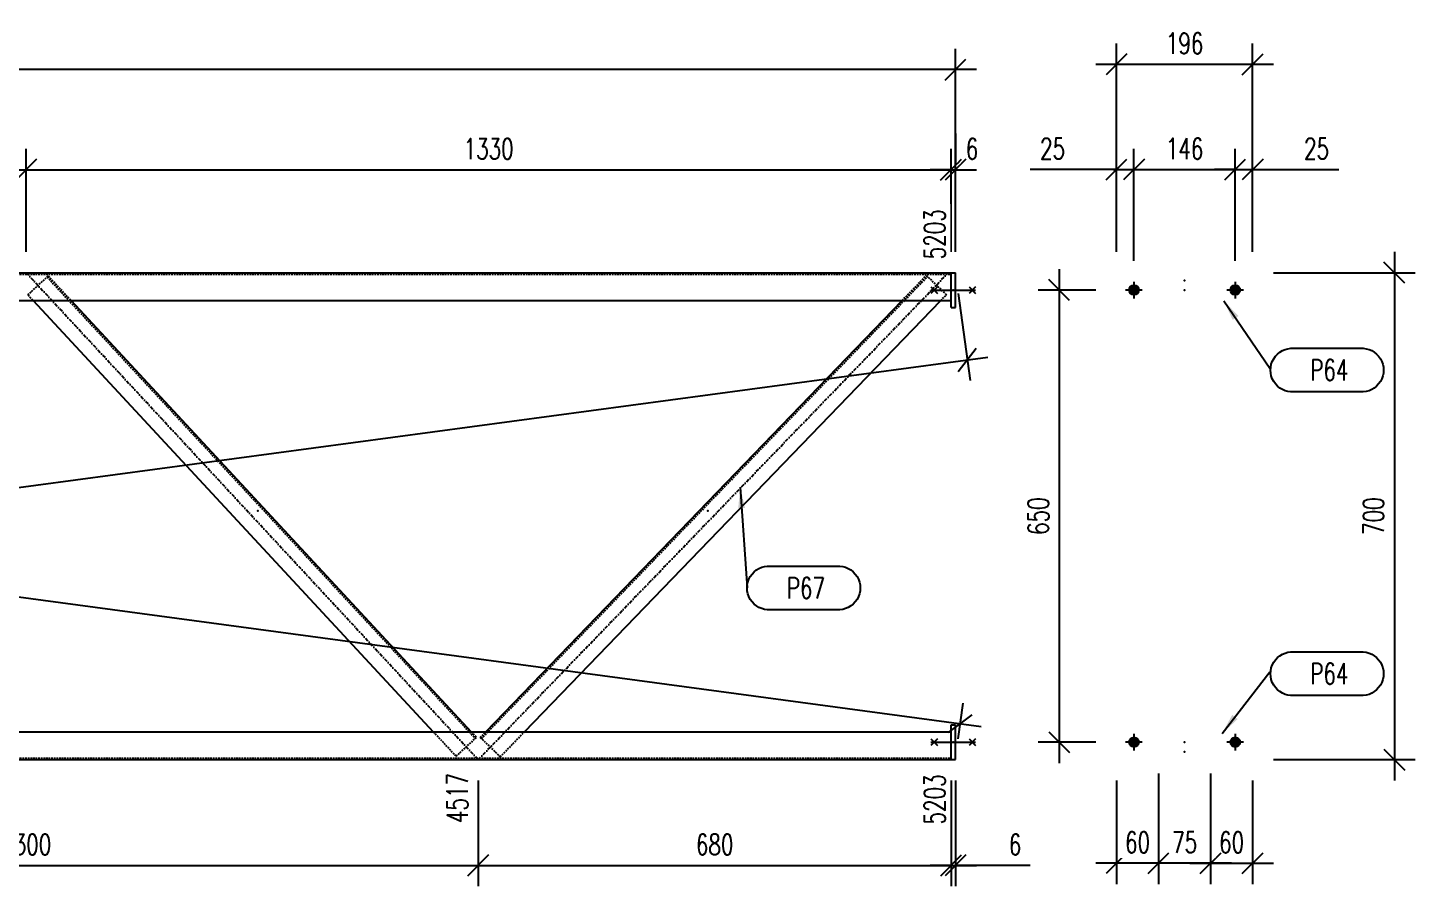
# Model space of a CAD drawing. Extents: x 3158 to 17383, y 1157 to 15497.
# Drawn here: x 7996 to 9992, y 5171 to 6405 of the extents above; entities that cross this region are included whole.
import ezdxf
from ezdxf.enums import TextEntityAlignment as Align

# ---------------------------------------------------------------- set-up
doc = ezdxf.new("R2010")
doc.units = 0
doc.header["$LTSCALE"] = 10
doc.header["$MEASUREMENT"] = 0
doc.linetypes.add('DASHDOT', pattern=[1, 0.5, -0.25, 0, -0.25])
doc.linetypes.add('HIDDEN', pattern=[0.375, 0.25, -0.125])
doc.layers.get('0').update_dxf_attribs({"linetype": 'CONTINUOUS'})
doc.layers.get('Defpoints').update_dxf_attribs({"linetype": 'CONTINUOUS'})
for name, color, linetype in [('A', 2, 'DASHDOT'), ('FORIR', 4, 'CONTINUOUS'), ('G', 3, 'CONTINUOUS'), ('POS', 3, 'CONTINUOUS'), ('POS_BOX', 6, 'CONTINUOUS'), ('TR', 6, 'HIDDEN')]:
    doc.layers.add(name, color=color, linetype=linetype)
doc.styles.add('POS', font='ROMANS', dxfattribs={"width": 0.7})
doc.styles.add('ROMANS', font='romans.shx', dxfattribs={"width": 0.7})
doc.dimstyles.new('1-10', dxfattribs={"dimscale": 10, "dimtxt": 2, "dimasz": 2, "dimexe": 2, "dimexo": 2, "dimgap": 1, "dimtad": 1, "dimdec": 0, "dimzin": 0, "dimdsep": 46, "dimtxsty": 'ROMANS', "dimblk": 'OBLIQUE', "dimcen": 0, "dimdle": 2, "dimclrd": 1, "dimclre": 1, "dimclrt": 4, "dimadec": 0, "dimazin": 0, "dimtfac": 1, "dimtdec": 0, "dimtofl": 0, "dimtmove": 0, "dimatfit": 3, "dimfxl": 1, "dimtfill": 1, "dimtolj": 1, "dimtzin": 0, "dimarcsym": 0})
doc.dimstyles.new('1-15', dxfattribs={"dimscale": 15, "dimtxt": 2, "dimasz": 2, "dimexe": 2, "dimexo": 2, "dimgap": 1, "dimtad": 1, "dimdec": 0, "dimzin": 0, "dimdsep": 46, "dimtxsty": 'ROMANS', "dimblk": 'OBLIQUE', "dimcen": 0, "dimdle": 2, "dimclrd": 1, "dimclre": 1, "dimclrt": 4, "dimadec": 0, "dimazin": 0, "dimtfac": 1, "dimtdec": 0, "dimtofl": 0, "dimtmove": 0, "dimatfit": 3, "dimfxl": 1, "dimtfill": 1, "dimtolj": 1, "dimtzin": 0, "dimarcsym": 0})

# ---------------------------------------------------------------- blocks, each defined once
blk = doc.blocks.new('MS')
at = {"color": 6}
for p, q in [((-4.7, 22.8), (4.7, 32.1)), ((-4.7, 32.1), (4.7, 22.8)), ((-4.7, -22.8), (4.7, -32.1)), ((-4.7, -32.1), (4.7, -22.8))]:
    blk.add_line(p, q, dxfattribs=at)
at = {"color": 3}
blk.add_line((0, -32.1), (0, 32.1), dxfattribs=at)
at = {"flags": 1}
for tag, p, height in [('DIAM', (0, 0), 8.01), ('AVAN', (1.3, -18.2), 5.26), ('TOLE', (1.3, -9.7), 5.26), ('DIET', (1.3, -24.6), 5.26)]:
    blk.add_attdef(tag, p, '', height=height, dxfattribs=at)
blk = doc.blocks.new('3D_INFOPOS')
blk.add_point((0, 0))
at = {"layer": 'FORIR', "flags": 1}
blk.add_attdef('POS_PEZ', (7.6, -4.3), '', height=5.26, dxfattribs=at)
blk = doc.blocks.new('tp_rip')
at = {"layer": 'POS_BOX'}
blk.add_line((0.06, 0), (0.06, 0), dxfattribs=at)
blk.add_lwpolyline([(8.66, 1.92, -1.07812), (8.66, -2.26), (2.32, -2.26, -1.07812), (2.32, 1.92), (8.66, 1.92)], format="xyb", dxfattribs=at)
at = {"style": 'POS', "width": 0.7}
blk.add_attdef('POS_PEZ', text='', height=2, dxfattribs=at).set_placement((5.7, -1.17), align=Align.CENTER)
blk = doc.blocks.new('_OBLIQUE')
at = {"color": 0, "linetype": 'ByBlock'}
blk.add_line((-0.5, -0.5), (0.5, 0.5), dxfattribs=at)
blk = doc.blocks.new('M12')
for p, q in [((-12, 0), (12, 0)), ((0, 12), (0, -12))]:
    blk.add_line(p, q)
at = {"color": 4, "const_width": 7.01}
blk.add_lwpolyline([(-3.5, 0, 1), (3.5, 0, 1)], format="xyb", close=True, dxfattribs=at)
at = {"color": 4}
blk.add_circle((0, 0), 7, dxfattribs=at)
at = {"flags": 1}
blk.add_attdef('TOLE', (12.4, -6.1), '', height=5.26, dxfattribs=at)
blk = doc.blocks.new('*D41')
at = {"color": 1, "lineweight": -2, "transparency": 16777216}
for p, q in [((9562.1, 6082.9), (9562.1, 6231.2)), ((9587.1, 6069.9), (9587.1, 6231.2)), ((9562.1, 6201.2), (9438.1, 6201.2)), ((9587.1, 6201.2), (9617.1, 6201.2))]:
    blk.add_line(p, q, dxfattribs=at)
at = {"layer": 'Defpoints', "color": 0, "transparency": 16777216}
for p in [(9562.1, 6201.2), (9562.1, 6052.9), (9587.1, 6039.9)]:
    blk.add_point(p, dxfattribs=at)
at = {"color": 1, "lineweight": -2, "transparency": 16777216, "xscale": 30, "yscale": 30, "zscale": 30}
blk.add_blockref('_OBLIQUE', (9562.1, 6201.2), dxfattribs=at)
at = {"color": 1, "lineweight": -2, "transparency": 16777216, "xscale": 30, "yscale": 30, "zscale": 30, "rotation": 180}
blk.add_blockref('_OBLIQUE', (9587.1, 6201.2), dxfattribs=at)
at = {"color": 4, "transparency": 16777216, "insert": (9470.1, 6231.2), "char_height": 30, "attachment_point": 5, "style": 'ROMANS', "bg_fill": 3, "box_fill_scale": 1.25, "bg_fill_color": 256, "bg_fill_true_color": 13158600, "bg_fill_transparency": 0}
blk.add_mtext('\\A1;25', dxfattribs=at)
blk = doc.blocks.new('*D42')
at = {"color": 1, "lineweight": -2, "transparency": 16777216}
for p, q in [((9587.1, 6069.9), (9587.1, 6231.2)), ((9732.8, 6069.9), (9732.8, 6231.2)), ((9557.1, 6201.2), (9762.8, 6201.2))]:
    blk.add_line(p, q, dxfattribs=at)
at = {"layer": 'Defpoints', "color": 0, "transparency": 16777216}
for p in [(9732.8, 6201.2), (9587.1, 6039.9), (9732.8, 6039.9)]:
    blk.add_point(p, dxfattribs=at)
at = {"color": 1, "lineweight": -2, "transparency": 16777216, "xscale": 30, "yscale": 30, "zscale": 30, "rotation": 180}
blk.add_blockref('_OBLIQUE', (9587.1, 6201.2), dxfattribs=at)
at = {"color": 1, "lineweight": -2, "transparency": 16777216, "xscale": 30, "yscale": 30, "zscale": 30}
blk.add_blockref('_OBLIQUE', (9732.8, 6201.2), dxfattribs=at)
at = {"color": 4, "transparency": 16777216, "insert": (9660, 6231.2), "char_height": 30, "attachment_point": 5, "style": 'ROMANS', "bg_fill": 3, "box_fill_scale": 1.25, "bg_fill_color": 256, "bg_fill_true_color": 13158600, "bg_fill_transparency": 0}
blk.add_mtext('\\A1;146', dxfattribs=at)
blk = doc.blocks.new('*D43')
at = {"color": 1, "lineweight": -2, "transparency": 16777216}
for p, q in [((9732.8, 6069.9), (9732.8, 6231.2)), ((9757.8, 6082.9), (9757.8, 6231.2)), ((9732.8, 6201.2), (9702.8, 6201.2)), ((9757.8, 6201.2), (9881.8, 6201.2))]:
    blk.add_line(p, q, dxfattribs=at)
at = {"layer": 'Defpoints', "color": 0, "transparency": 16777216}
for p in [(9757.8, 6201.2), (9757.8, 6052.9), (9732.8, 6039.9)]:
    blk.add_point(p, dxfattribs=at)
at = {"color": 1, "lineweight": -2, "transparency": 16777216, "xscale": 30, "yscale": 30, "zscale": 30}
blk.add_blockref('_OBLIQUE', (9732.8, 6201.2), dxfattribs=at)
at = {"color": 1, "lineweight": -2, "transparency": 16777216, "xscale": 30, "yscale": 30, "zscale": 30, "rotation": 180}
blk.add_blockref('_OBLIQUE', (9757.8, 6201.2), dxfattribs=at)
at = {"color": 4, "transparency": 16777216, "insert": (9849.8, 6231.2), "char_height": 30, "attachment_point": 5, "style": 'ROMANS', "bg_fill": 3, "box_fill_scale": 1.25, "bg_fill_color": 256, "bg_fill_true_color": 13158600, "bg_fill_transparency": 0}
blk.add_mtext('\\A1;25', dxfattribs=at)
blk = doc.blocks.new('*D44')
at = {"color": 1, "lineweight": -2, "transparency": 16777216}
for p, q in [((9562.1, 6082.9), (9562.1, 6382.6)), ((9757.8, 6082.9), (9757.8, 6382.6)), ((9532.1, 6352.6), (9787.8, 6352.6))]:
    blk.add_line(p, q, dxfattribs=at)
at = {"layer": 'Defpoints', "color": 0, "transparency": 16777216}
for p in [(9757.8, 6352.6), (9562.1, 6052.9), (9757.8, 6052.9)]:
    blk.add_point(p, dxfattribs=at)
at = {"color": 1, "lineweight": -2, "transparency": 16777216, "xscale": 30, "yscale": 30, "zscale": 30, "rotation": 180}
blk.add_blockref('_OBLIQUE', (9562.1, 6352.6), dxfattribs=at)
at = {"color": 1, "lineweight": -2, "transparency": 16777216, "xscale": 30, "yscale": 30, "zscale": 30}
blk.add_blockref('_OBLIQUE', (9757.8, 6352.6), dxfattribs=at)
at = {"color": 4, "transparency": 16777216, "insert": (9660, 6382.6), "char_height": 30, "attachment_point": 5, "style": 'ROMANS', "bg_fill": 3, "box_fill_scale": 1.25, "bg_fill_color": 256, "bg_fill_true_color": 13158600, "bg_fill_transparency": 0}
blk.add_mtext('\\A1;196', dxfattribs=at)
blk = doc.blocks.new('*D38')
at = {"color": 1, "lineweight": -2, "transparency": 16777216}
for p, q in [((9697.5, 5332.9), (9697.5, 5173.9)), ((9757.8, 5322.9), (9757.8, 5173.9)), ((9667.5, 5203.9), (9787.8, 5203.9))]:
    blk.add_line(p, q, dxfattribs=at)
at = {"layer": 'Defpoints', "color": 0, "transparency": 16777216}
for p in [(9697.5, 5362.9), (9757.8, 5352.9)]:
    blk.add_point(p, dxfattribs=at)
at = {"color": 1, "lineweight": -2, "transparency": 16777216, "xscale": 30, "yscale": 30, "zscale": 30, "rotation": 180}
blk.add_blockref('_OBLIQUE', (9697.5, 5203.9), dxfattribs=at)
at = {"color": 1, "lineweight": -2, "transparency": 16777216, "xscale": 30, "yscale": 30, "zscale": 30}
blk.add_blockref('_OBLIQUE', (9757.8, 5203.9), dxfattribs=at)
at = {"color": 4, "transparency": 16777216, "insert": (9727.6, 5233.9), "char_height": 30, "attachment_point": 5, "style": 'ROMANS', "bg_fill": 3, "box_fill_scale": 1.25, "bg_fill_color": 256, "bg_fill_true_color": 13158600, "bg_fill_transparency": 0}
blk.add_mtext('\\A1;60', dxfattribs=at)
at = {"layer": 'Defpoints', "color": 0, "transparency": 16777216}
blk.add_point((9757.8, 5203.9), dxfattribs=at)
blk = doc.blocks.new('*D39')
at = {"color": 1, "lineweight": -2, "transparency": 16777216}
for p, q in [((9622.5, 5332.9), (9622.5, 5173.9)), ((9697.5, 5332.9), (9697.5, 5173.9)), ((9727.5, 5203.9), (9592.5, 5203.9))]:
    blk.add_line(p, q, dxfattribs=at)
at = {"layer": 'Defpoints', "color": 0, "transparency": 16777216}
for p in [(9622.5, 5362.9), (9697.5, 5362.9), (9622.5, 5203.9)]:
    blk.add_point(p, dxfattribs=at)
at = {"color": 1, "lineweight": -2, "transparency": 16777216, "xscale": 30, "yscale": 30, "zscale": 30, "rotation": 180}
blk.add_blockref('_OBLIQUE', (9622.5, 5203.9), dxfattribs=at)
at = {"color": 1, "lineweight": -2, "transparency": 16777216, "xscale": 30, "yscale": 30, "zscale": 30}
blk.add_blockref('_OBLIQUE', (9697.5, 5203.9), dxfattribs=at)
at = {"color": 4, "transparency": 16777216, "insert": (9660, 5233.9), "char_height": 30, "attachment_point": 5, "style": 'ROMANS', "bg_fill": 3, "box_fill_scale": 1.25, "bg_fill_color": 256, "bg_fill_true_color": 13158600, "bg_fill_transparency": 0}
blk.add_mtext('\\A1;75', dxfattribs=at)
blk = doc.blocks.new('*D40')
at = {"color": 1, "lineweight": -2, "transparency": 16777216}
for p, q in [((9622.5, 5332.9), (9622.5, 5173.9)), ((9562.1, 5322.9), (9562.1, 5173.9)), ((9652.5, 5203.9), (9532.1, 5203.9))]:
    blk.add_line(p, q, dxfattribs=at)
at = {"layer": 'Defpoints', "color": 0, "transparency": 16777216}
for p in [(9562.1, 5352.9), (9622.5, 5362.9)]:
    blk.add_point(p, dxfattribs=at)
at = {"color": 1, "lineweight": -2, "transparency": 16777216, "xscale": 30, "yscale": 30, "zscale": 30, "rotation": 180}
blk.add_blockref('_OBLIQUE', (9562.1, 5203.9), dxfattribs=at)
at = {"color": 1, "lineweight": -2, "transparency": 16777216, "xscale": 30, "yscale": 30, "zscale": 30}
blk.add_blockref('_OBLIQUE', (9622.5, 5203.9), dxfattribs=at)
at = {"color": 4, "transparency": 16777216, "insert": (9592.3, 5233.9), "char_height": 30, "attachment_point": 5, "style": 'ROMANS', "bg_fill": 3, "box_fill_scale": 1.25, "bg_fill_color": 256, "bg_fill_true_color": 13158600, "bg_fill_transparency": 0}
blk.add_mtext('\\A1;60', dxfattribs=at)
at = {"layer": 'Defpoints', "color": 0, "transparency": 16777216}
blk.add_point((9562.1, 5203.9), dxfattribs=at)
blk = doc.blocks.new('*D48')
at = {"color": 1, "lineweight": -2, "transparency": 16777216}
for p, q in [((6693.9, 6082.9), (6693.9, 6231)), ((7993.9, 6082.9), (7993.9, 6231)), ((6663.9, 6201), (8023.9, 6201))]:
    blk.add_line(p, q, dxfattribs=at)
at = {"layer": 'Defpoints', "color": 0, "transparency": 16777216}
for p in [(7993.9, 6201), (6693.9, 6052.9), (7993.9, 6052.9)]:
    blk.add_point(p, dxfattribs=at)
at = {"color": 1, "lineweight": -2, "transparency": 16777216, "xscale": 30, "yscale": 30, "zscale": 30, "rotation": 180}
blk.add_blockref('_OBLIQUE', (6693.9, 6201), dxfattribs=at)
at = {"color": 1, "lineweight": -2, "transparency": 16777216, "xscale": 30, "yscale": 30, "zscale": 30}
blk.add_blockref('_OBLIQUE', (7993.9, 6201), dxfattribs=at)
at = {"color": 4, "transparency": 16777216, "insert": (7343.9, 6231), "char_height": 30, "attachment_point": 5, "style": 'ROMANS', "bg_fill": 3, "box_fill_scale": 1.25, "bg_fill_color": 256, "bg_fill_true_color": 13158600, "bg_fill_transparency": 0}
blk.add_mtext('\\A1;1300', dxfattribs=at)
blk = doc.blocks.new('*D49')
at = {"color": 1, "lineweight": -2, "transparency": 16777216}
for p, q in [((7993.9, 6082.9), (7993.9, 6231)), ((9324.1, 6082.9), (9324.1, 6231)), ((7963.9, 6201), (9354.1, 6201))]:
    blk.add_line(p, q, dxfattribs=at)
at = {"layer": 'Defpoints', "color": 0, "transparency": 16777216}
for p in [(9324.1, 6201), (7993.9, 6052.9), (9324.1, 6052.9)]:
    blk.add_point(p, dxfattribs=at)
at = {"color": 1, "lineweight": -2, "transparency": 16777216, "xscale": 30, "yscale": 30, "zscale": 30, "rotation": 180}
blk.add_blockref('_OBLIQUE', (7993.9, 6201), dxfattribs=at)
at = {"color": 1, "lineweight": -2, "transparency": 16777216, "xscale": 30, "yscale": 30, "zscale": 30}
blk.add_blockref('_OBLIQUE', (9324.1, 6201), dxfattribs=at)
at = {"color": 4, "transparency": 16777216, "insert": (8659, 6231), "char_height": 30, "attachment_point": 5, "style": 'ROMANS', "bg_fill": 3, "box_fill_scale": 1.25, "bg_fill_color": 256, "bg_fill_true_color": 13158600, "bg_fill_transparency": 0}
blk.add_mtext('\\A1;1330', dxfattribs=at)
blk = doc.blocks.new('*D50')
at = {"color": 1, "lineweight": -2, "transparency": 16777216}
for p, q in [((9324.1, 6082.9), (9324.1, 6231)), ((9330.5, 6082.9), (9330.5, 6231)), ((9324.1, 6201), (9294.1, 6201)), ((9330.5, 6201), (9360.5, 6201))]:
    blk.add_line(p, q, dxfattribs=at)
at = {"layer": 'Defpoints', "color": 0, "transparency": 16777216}
for p in [(9324.1, 6052.9), (9330.5, 6052.9)]:
    blk.add_point(p, dxfattribs=at)
at = {"color": 4, "transparency": 16777216, "insert": (9354.1, 6231), "char_height": 30, "attachment_point": 5, "style": 'ROMANS', "bg_fill": 3, "box_fill_scale": 1.25, "bg_fill_color": 256, "bg_fill_true_color": 13158600, "bg_fill_transparency": 0}
blk.add_mtext('\\A1;6', dxfattribs=at)
at = {"layer": 'Defpoints', "color": 0, "transparency": 16777216}
blk.add_point((9330.5, 6201), dxfattribs=at)
at = {"color": 1, "lineweight": -2, "transparency": 16777216, "xscale": 30, "yscale": 30, "zscale": 30}
blk.add_blockref('_OBLIQUE', (9324.1, 6201), dxfattribs=at)
at = {"color": 1, "lineweight": -2, "transparency": 16777216, "xscale": 30, "yscale": 30, "zscale": 30, "rotation": 180}
blk.add_blockref('_OBLIQUE', (9330.5, 6201), dxfattribs=at)
blk = doc.blocks.new('*D51')
at = {"color": 1, "lineweight": -2, "transparency": 16777216}
for p, q in [((4127.1, 6082.9), (4127.1, 6374.9)), ((9330.5, 6082.9), (9330.5, 6374.9)), ((9360.5, 6344.9), (4097.1, 6344.9))]:
    blk.add_line(p, q, dxfattribs=at)
at = {"layer": 'Defpoints', "color": 0, "transparency": 16777216}
for p in [(4127.1, 6344.9), (4127.1, 6052.9), (9330.5, 6052.9)]:
    blk.add_point(p, dxfattribs=at)
at = {"color": 1, "lineweight": -2, "transparency": 16777216, "xscale": 30, "yscale": 30, "zscale": 30, "rotation": 180}
blk.add_blockref('_OBLIQUE', (4127.1, 6344.9), dxfattribs=at)
at = {"color": 1, "lineweight": -2, "transparency": 16777216, "xscale": 30, "yscale": 30, "zscale": 30}
blk.add_blockref('_OBLIQUE', (9330.5, 6344.9), dxfattribs=at)
at = {"color": 4, "transparency": 16777216, "insert": (6728.8, 6374.9), "char_height": 30, "attachment_point": 5, "style": 'ROMANS', "bg_fill": 3, "box_fill_scale": 1.25, "bg_fill_color": 256, "bg_fill_true_color": 13158600, "bg_fill_transparency": 0}
blk.add_mtext('\\A1;5203', dxfattribs=at)
blk = doc.blocks.new('*D54')
at = {"color": 1, "lineweight": -2, "transparency": 16777216}
for p, q in [((9961.8, 6082.9), (9961.8, 5322.9)), ((9787.8, 6052.9), (9991.8, 6052.9)), ((9787.8, 5352.9), (9991.8, 5352.9))]:
    blk.add_line(p, q, dxfattribs=at)
at = {"layer": 'Defpoints', "color": 0, "transparency": 16777216}
for p in [(9757.8, 6052.9), (9757.8, 5352.9), (9961.8, 5352.9)]:
    blk.add_point(p, dxfattribs=at)
at = {"color": 1, "lineweight": -2, "transparency": 16777216, "xscale": 30, "yscale": 30, "zscale": 30}
for p, rotation in [((9961.8, 6052.9), 90), ((9961.8, 5352.9), 270)]:
    blk.add_blockref('_OBLIQUE', p, dxfattribs=dict(at, rotation=rotation))
at = {"color": 4, "transparency": 16777216, "insert": (9931.8, 5702.9), "char_height": 30, "attachment_point": 5, "rotation": 90, "style": 'ROMANS', "bg_fill": 3, "box_fill_scale": 1.25, "bg_fill_color": 256, "bg_fill_true_color": 13158600, "bg_fill_transparency": 0}
blk.add_mtext('\\A1;700', dxfattribs=at)
blk = doc.blocks.new('*D59')
at = {"color": 1, "lineweight": -2, "transparency": 16777216}
for p, q in [((7343.9, 5322.9), (7343.9, 5170.8)), ((8644, 5322.8), (8644, 5170.8)), ((7313.9, 5200.8), (8674, 5200.8))]:
    blk.add_line(p, q, dxfattribs=at)
at = {"layer": 'Defpoints', "color": 0, "transparency": 16777216}
for p in [(7343.9, 5352.9), (8644, 5352.8), (8644, 5200.8)]:
    blk.add_point(p, dxfattribs=at)
at = {"color": 1, "lineweight": -2, "transparency": 16777216, "xscale": 30, "yscale": 30, "zscale": 30, "rotation": 180}
blk.add_blockref('_OBLIQUE', (7343.9, 5200.8), dxfattribs=at)
at = {"color": 1, "lineweight": -2, "transparency": 16777216, "xscale": 30, "yscale": 30, "zscale": 30}
blk.add_blockref('_OBLIQUE', (8644, 5200.8), dxfattribs=at)
at = {"color": 4, "transparency": 16777216, "insert": (7993.9, 5230.8), "char_height": 30, "attachment_point": 5, "style": 'ROMANS', "bg_fill": 3, "box_fill_scale": 1.25, "bg_fill_color": 256, "bg_fill_true_color": 13158600, "bg_fill_transparency": 0}
blk.add_mtext('\\A1;1300', dxfattribs=at)
blk = doc.blocks.new('*D60')
at = {"color": 1, "lineweight": -2, "transparency": 16777216}
for p, q in [((8644, 5322.8), (8644, 5170.8)), ((9324.2, 5322.8), (9324.2, 5170.8)), ((8614, 5200.8), (9354.2, 5200.8))]:
    blk.add_line(p, q, dxfattribs=at)
at = {"layer": 'Defpoints', "color": 0, "transparency": 16777216}
for p in [(8644, 5352.8), (9324.2, 5352.8), (9324.2, 5200.8)]:
    blk.add_point(p, dxfattribs=at)
at = {"color": 1, "lineweight": -2, "transparency": 16777216, "xscale": 30, "yscale": 30, "zscale": 30, "rotation": 180}
blk.add_blockref('_OBLIQUE', (8644, 5200.8), dxfattribs=at)
at = {"color": 1, "lineweight": -2, "transparency": 16777216, "xscale": 30, "yscale": 30, "zscale": 30}
blk.add_blockref('_OBLIQUE', (9324.2, 5200.8), dxfattribs=at)
at = {"color": 4, "transparency": 16777216, "insert": (8984.1, 5230.8), "char_height": 30, "attachment_point": 5, "style": 'ROMANS', "bg_fill": 3, "box_fill_scale": 1.25, "bg_fill_color": 256, "bg_fill_true_color": 13158600, "bg_fill_transparency": 0}
blk.add_mtext('\\A1;680', dxfattribs=at)
blk = doc.blocks.new('*D61')
at = {"color": 1, "lineweight": -2, "transparency": 16777216}
for p, q in [((9324.2, 5322.8), (9324.2, 5170.8)), ((9330.5, 5322.8), (9330.5, 5170.8)), ((9324.2, 5200.8), (9294.2, 5200.8)), ((9324.2, 5200.8), (9330.5, 5200.8)), ((9330.5, 5200.8), (9360.5, 5200.8)), ((9437.7, 5200.8), (9330.5, 5200.8))]:
    blk.add_line(p, q, dxfattribs=at)
at = {"layer": 'Defpoints', "color": 0, "transparency": 16777216}
for p in [(9324.2, 5352.8), (9330.5, 5352.8), (9330.5, 5200.8)]:
    blk.add_point(p, dxfattribs=at)
at = {"color": 1, "lineweight": -2, "transparency": 16777216, "xscale": 30, "yscale": 30, "zscale": 30}
blk.add_blockref('_OBLIQUE', (9324.2, 5200.8), dxfattribs=at)
at = {"color": 1, "lineweight": -2, "transparency": 16777216, "xscale": 30, "yscale": 30, "zscale": 30, "rotation": 180}
blk.add_blockref('_OBLIQUE', (9330.5, 5200.8), dxfattribs=at)
at = {"color": 4, "transparency": 16777216, "insert": (9416.2, 5230.8), "char_height": 30, "attachment_point": 5, "style": 'ROMANS', "bg_fill": 3, "box_fill_scale": 1.25, "bg_fill_color": 256, "bg_fill_true_color": 13158600, "bg_fill_transparency": 0}
blk.add_mtext('\\A1;6', dxfattribs=at)
blk = doc.blocks.new('*D100')
at = {"layer": 'Defpoints', "color": 0, "transparency": 16777216}
for p in [(4127.1, 6052.9), (9330.5, 6052.9)]:
    blk.add_point(p, dxfattribs=at)
at = {"layer": 'POS', "color": 1, "lineweight": -2, "transparency": 16777216}
blk.add_line((9330.5, 6082.9), (9330.5, 6145.1), dxfattribs=at)
at = {"layer": 'POS', "color": 4, "transparency": 16777216, "insert": (9300.5, 6108.1), "char_height": 30, "attachment_point": 5, "rotation": 90, "style": 'ROMANS', "bg_fill": 3, "box_fill_scale": 1.25, "bg_fill_color": 256, "bg_fill_true_color": 13158600, "bg_fill_transparency": 0}
blk.add_mtext('\\A1;5203', dxfattribs=at)
at = {"layer": 'Defpoints', "color": 0, "transparency": 16777216}
blk.add_point((9330.5, 6056.1), dxfattribs=at)
blk = doc.blocks.new('*D104')
at = {"layer": 'Defpoints', "color": 0, "transparency": 16777216}
for p in [(4127.1, 6052.9), (8644, 5352.8)]:
    blk.add_point(p, dxfattribs=at)
at = {"layer": 'POS', "color": 1, "lineweight": -2, "transparency": 16777216}
blk.add_line((8644, 5322.8), (8644, 5260.6), dxfattribs=at)
at = {"layer": 'POS', "color": 4, "transparency": 16777216, "insert": (8614, 5297.6), "char_height": 30, "attachment_point": 5, "rotation": 90, "style": 'ROMANS', "bg_fill": 3, "box_fill_scale": 1.25, "bg_fill_color": 256, "bg_fill_true_color": 13158600, "bg_fill_transparency": 0}
blk.add_mtext('\\A1;4517', dxfattribs=at)
at = {"layer": 'Defpoints', "color": 0, "transparency": 16777216}
blk.add_point((8644, 5349.6), dxfattribs=at)
blk = doc.blocks.new('*D105')
at = {"layer": 'Defpoints', "color": 0, "transparency": 16777216}
for p in [(4127.1, 6052.9), (9330.5, 5352.8)]:
    blk.add_point(p, dxfattribs=at)
at = {"layer": 'POS', "color": 1, "lineweight": -2, "transparency": 16777216}
blk.add_line((9330.5, 5322.8), (9330.5, 5258.6), dxfattribs=at)
at = {"layer": 'POS', "color": 4, "transparency": 16777216, "insert": (9300.5, 5295.6), "char_height": 30, "attachment_point": 5, "rotation": 90, "style": 'ROMANS', "bg_fill": 3, "box_fill_scale": 1.25, "bg_fill_color": 256, "bg_fill_true_color": 13158600, "bg_fill_transparency": 0}
blk.add_mtext('\\A1;5203', dxfattribs=at)
at = {"layer": 'Defpoints', "color": 0, "transparency": 16777216}
blk.add_point((9330.5, 5347.6), dxfattribs=at)
blk = doc.blocks.new('*D116')
at = {"layer": 'Defpoints', "color": 0, "transparency": 16777216}
for p in [(4127.1, 6052.9), (9337.5, 5404.5), (9330.5, 5352.8)]:
    blk.add_point(p, dxfattribs=at)
at = {"layer": 'POS', "color": 1, "lineweight": -2, "transparency": 16777216}
for p, q in [((4131.1, 6082.7), (4138.1, 6134.4)), ((4104.4, 6108.6), (9367.2, 5400.5)), ((9334.5, 5382.5), (9341.5, 5434.2))]:
    blk.add_line(p, q, dxfattribs=at)
at = {"layer": 'POS', "color": 1, "lineweight": -2, "transparency": 16777216, "xscale": 30, "yscale": 30, "zscale": 30}
for p, rotation in [((4134.1, 6104.6), 172.3366119729173), ((9337.5, 5404.5), 352.3366119729173)]:
    blk.add_blockref('_OBLIQUE', p, dxfattribs=dict(at, rotation=rotation))
at = {"layer": 'POS', "color": 4, "transparency": 16777216, "insert": (6739.8, 5784.3), "char_height": 30, "attachment_point": 5, "rotation": 352.3366, "style": 'ROMANS', "bg_fill": 3, "box_fill_scale": 1.25, "bg_fill_color": 256, "bg_fill_true_color": 13158600, "bg_fill_transparency": 0}
blk.add_mtext('\\A1;5250', dxfattribs=at)
blk = doc.blocks.new('*D117')
at = {"layer": 'Defpoints', "color": 0, "transparency": 16777216}
for p in [(9330.5, 6052.9), (9347.4, 5927.7), (4127.1, 5352.9)]:
    blk.add_point(p, dxfattribs=at)
at = {"layer": 'POS', "color": 1, "lineweight": -2, "transparency": 16777216}
for p, q in [((9334.5, 6023.2), (9351.4, 5898)), ((4114.3, 5223.7), (9377.1, 5931.7)), ((4131.1, 5323.2), (4148, 5198))]:
    blk.add_line(p, q, dxfattribs=at)
at = {"layer": 'POS', "color": 1, "lineweight": -2, "transparency": 16777216, "xscale": 30, "yscale": 30, "zscale": 30}
for p, rotation in [((9347.4, 5927.7), 7.661854155129999), ((4144, 5227.7), 187.66185415513)]:
    blk.add_blockref('_OBLIQUE', p, dxfattribs=dict(at, rotation=rotation))
at = {"layer": 'POS', "color": 4, "transparency": 16777216, "insert": (6741.7, 5607.4), "char_height": 30, "attachment_point": 5, "rotation": 7.6619, "style": 'ROMANS', "bg_fill": 3, "box_fill_scale": 1.25, "bg_fill_color": 256, "bg_fill_true_color": 13158600, "bg_fill_transparency": 0}
blk.add_mtext('\\A1;5250', dxfattribs=at)
blk = doc.blocks.new('*D123')
at = {"color": 1, "lineweight": -2, "transparency": 16777216}
for p, q in [((9479.6, 6057.9), (9479.6, 5347.9)), ((9532.1, 6027.9), (9449.6, 6027.9)), ((9532.1, 5377.9), (9449.6, 5377.9))]:
    blk.add_line(p, q, dxfattribs=at)
at = {"layer": 'Defpoints', "color": 0, "transparency": 16777216}
for p in [(9562.1, 6027.9), (9479.6, 5377.9), (9562.1, 5377.9)]:
    blk.add_point(p, dxfattribs=at)
at = {"color": 1, "lineweight": -2, "transparency": 16777216, "xscale": 30, "yscale": 30, "zscale": 30}
for p, rotation in [((9479.6, 6027.9), 90), ((9479.6, 5377.9), 270)]:
    blk.add_blockref('_OBLIQUE', p, dxfattribs=dict(at, rotation=rotation))
at = {"color": 4, "transparency": 16777216, "insert": (9449.6, 5702.9), "char_height": 30, "attachment_point": 5, "rotation": 90, "style": 'ROMANS', "bg_fill": 3, "box_fill_scale": 1.25, "bg_fill_color": 256, "bg_fill_true_color": 13158600, "bg_fill_transparency": 0}
blk.add_mtext('\\A1;650', dxfattribs=at)

msp = doc.modelspace()

# ---------------------------------------------------------------- linework, layer by layer
at = {"layer": 'A'}
for p, q in [((7993.86851, 6052.92869), (8644.00021, 5352.78687)), ((8644.00021, 5352.78687), (9320.24916, 6052.92869))]:
    msp.add_line(p, q, dxfattribs=at)
at = {"layer": 'G'}
for p, q in [((4133.56852, 6052.92869), (9330.54351, 6052.92869)), ((9324.14351, 6002.92869), (9324.14351, 6052.92869)), ((9330.54351, 6002.92869), (9330.54351, 6052.92869)), ((4133.56852, 6012.92869), (9324.14351, 6012.92869)), ((8003.71855, 6012.92869), (8579.43284, 5392.92869)), ((8058.30419, 6012.92869), (8634.01848, 5392.92869)), ((8654.96632, 5392.92869), (9253.80898, 6012.92869)), ((8710.57805, 5392.92869), (9309.42071, 6012.92869)), ((9324.14351, 6002.92869), (9330.54351, 6002.92869)), ((4133.56852, 5392.92869), (9324.14351, 5392.92869)), ((9324.14351, 5352.92869), (9324.14351, 5402.92869)), ((9324.14351, 5402.92869), (9330.54351, 5402.92869)), ((9330.54351, 5352.92869), (9330.54351, 5402.92869)), ((4133.56852, 5352.92869), (9330.54351, 5352.92869))]:
    msp.add_line(p, q, dxfattribs=at)
at = {"layer": 'TR'}
for p, q in [((4133.56852, 6050.67869), (9324.16851, 6050.67869)), ((7996.22392, 6020.99983), (8025.53566, 6048.21788)), ((8023.88688, 6046.68686), (8025.53566, 6048.21788)), ((8025.53566, 6048.21788), (8058.30419, 6012.92869)), ((8648.60809, 5383.10715), (9290.24479, 6047.41311)), ((9253.80898, 6012.92869), (9288.62642, 6048.97624)), ((9288.62642, 6048.97624), (9290.24479, 6047.41311)), ((9288.62642, 6048.97624), (9317.39733, 6021.18713)), ((9324.16851, 6012.92869), (9324.16851, 6052.92869)), ((8023.88688, 6046.68686), (8639.86435, 5383.32651)), ((7996.22392, 6020.99983), (8003.71855, 6012.92869)), ((9309.42071, 6012.92869), (9317.39733, 6021.18713)), ((9324.14351, 6012.92869), (9324.16851, 6012.92869)), ((8579.43284, 5392.92869), (8612.2014, 5357.63948)), ((8634.01848, 5392.92869), (8641.51313, 5384.85752)), ((8646.98973, 5384.67028), (8654.96632, 5392.92869)), ((8675.76064, 5356.88117), (8710.57805, 5392.92869)), ((9324.14351, 5392.92869), (9324.16851, 5392.92869)), ((9324.16851, 5352.92869), (9324.16851, 5392.92869)), ((8612.2014, 5357.63948), (8641.51313, 5384.85752)), ((8646.98973, 5384.67028), (8648.60809, 5383.10715)), ((8646.98973, 5384.67028), (8675.76064, 5356.88117)), ((4133.56852, 5355.17869), (9324.16851, 5355.17869))]:
    msp.add_line(p, q, dxfattribs=at)

# ---------------------------------------------------------------- block references
for name, p, rotation in [('MS', (9327.34351, 6027.92869), 270), ('3D_INFOPOS', (9327.34369, 6027.92869), 57.29577951308232), ('M12', (9587.12098, 6027.92869), 270), ('3D_INFOPOS', (9659.97038, 6027.92869), 327.2957795130823), ('3D_INFOPOS', (9659.97128, 6041.77047), 327.2957795130823), ('M12', (9732.82098, 6027.92869), 270), ('3D_INFOPOS', (8326.92762, 5710.41215), 57.29577951308232), ('3D_INFOPOS', (8974.28307, 5710.56919), 57.29577951308232), ('M12', (9587.12098, 5377.92869), 270), ('M12', (9732.82098, 5377.92869), 270), ('MS', (9327.34351, 5377.92869), 270), ('3D_INFOPOS', (9327.34352, 5377.92869), 57.29577951308232), ('3D_INFOPOS', (9659.97095, 5377.92869), 327.2957795130823), ('3D_INFOPOS', (9659.96732, 5364.08691), 327.2957795130823)]:
    msp.add_blockref(name, p, dxfattribs=dict(rotation=rotation))
at = {"xscale": 15, "yscale": 15, "zscale": 15}
for p, values in [((9782.58714, 5915.43152), {'POS_PEZ': 'P64'}), ((9029.7371, 5602.24026), {'POS_PEZ': 'P67'}), ((9782.58714, 5478.92005), {'POS_PEZ': 'P64'})]:
    msp.add_blockref('tp_rip', p, dxfattribs=at).add_auto_attribs(values)

# ---------------------------------------------------------------- leaders
for points, dimstyle, override in [([(9716.39415, 6012.60208), (9782.58714, 5915.43152)], '1-15', {"dimgap": 1, "dimtad": 0}), ([(9020.80734, 5744.33161), (9030.83828, 5599.6769)], '1-10', {"dimscale": 15, "dimgap": 1, "dimtad": 0}), ([(9713.99224, 5390.45895), (9782.58714, 5478.92005)], '1-15', {"dimgap": 1, "dimtad": 0})]:
    msp.add_leader(points, dimstyle=dimstyle, override=override)

# ---------------------------------------------------------------- next in the draw order: dimensions: what is measured, and where the dimension line sits
for base, p1, p2, picture, middle in [((7993.86851, 6201.03886), (6693.86856, 6052.92869), (7993.86851, 6052.92869), '*D48', (7343.86854, 6231.03886)), ((8644.00021, 5200.81317), (7343.8688, 5352.929), (8644.00021, 5352.78687), '*D59', (7993.93451, 5230.81317))]:
    dim = msp.add_linear_dim(base=base, p1=p1, p2=p2, dimstyle='1-15', override={"dimtmove": 1})
    dim.commit()
    dim.dimension.update_dxf_attribs({"geometry": picture, "text_midpoint": middle})
dim = msp.add_linear_dim(base=(9562.12098, 6201.21051), p1=(9587.12098, 6039.92869), p2=(9562.12098, 6052.92869), dimstyle='1-15')
dim.commit()
dim.dimension.update_dxf_attribs({"geometry": '*D41', "text_midpoint": (9470.12098, 6231.21051)})
dim = msp.add_linear_dim(base=(9757.82098, 5203.9251), p1=(9697.47098, 5362.92869), p2=(9757.82098, 5352.92869), dimstyle='1-15')
dim.commit()
dim.dimension.update_dxf_attribs({"geometry": '*D38', "text_midpoint": (9727.64598, 5203.9251), "dimtype": 160})

# ---------------------------------------------------------------- next in the draw order: dimensions: what is measured, and where the dimension line sits
for base, p1, p2, picture, middle in [((9324.14351, 6201.03886), (7993.86851, 6052.92869), (9324.14351, 6052.92869), '*D49', (8659.00601, 6231.03886)), ((9324.16851, 5200.81317), (8644.00021, 5352.78687), (9324.16851, 5352.78687), '*D60', (8984.08436, 5230.81317))]:
    dim = msp.add_linear_dim(base=base, p1=p1, p2=p2, dimstyle='1-15', override={"dimtmove": 1})
    dim.commit()
    dim.dimension.update_dxf_attribs({"geometry": picture, "text_midpoint": middle})
for base, p1, p2, picture, middle in [((9732.82098, 6201.21051), (9587.12098, 6039.92869), (9732.82098, 6039.92869), '*D42', (9659.97098, 6231.21051)), ((9622.47064, 5203.9251), (9697.47098, 5362.92869), (9622.47064, 5362.92869), '*D39', (9659.97081, 5233.9251))]:
    dim = msp.add_linear_dim(base=base, p1=p1, p2=p2, dimstyle='1-15')
    dim.commit()
    dim.dimension.update_dxf_attribs({"geometry": picture, "text_midpoint": middle})

# ---------------------------------------------------------------- next in the draw order: dimensions: what is measured, and where the dimension line sits
for base, p1, p2, picture, middle in [((9330.54351, 6201.03886), (9324.14351, 6052.92869), (9330.54351, 6052.92869), '*D50', (9354.14351, 6201.03886)), ((9330.54351, 5200.81317), (9324.16851, 5352.78687), (9330.54351, 5352.78687), '*D61', (9416.16113, 5200.81317))]:
    dim = msp.add_linear_dim(base=base, p1=p1, p2=p2, dimstyle='1-15', override={"dimtmove": 1})
    dim.commit()
    dim.dimension.update_dxf_attribs({"geometry": picture, "text_midpoint": middle, "dimtype": 160})
dim = msp.add_linear_dim(base=(9757.82098, 6201.21051), p1=(9732.82098, 6039.92869), p2=(9757.82098, 6052.92869), dimstyle='1-15')
dim.commit()
dim.dimension.update_dxf_attribs({"geometry": '*D43', "text_midpoint": (9849.82098, 6231.21051)})
dim = msp.add_linear_dim(base=(9562.12098, 5203.9251), p1=(9622.47064, 5362.92869), p2=(9562.12098, 5352.92869), dimstyle='1-15')
dim.commit()
dim.dimension.update_dxf_attribs({"geometry": '*D40', "text_midpoint": (9592.29581, 5203.9251), "dimtype": 160})

# ---------------------------------------------------------------- next in the draw order: dimensions: what is measured, and where the dimension line sits
for base, p1, p2, picture, middle in [((4127.14351, 6344.90869), (9330.54351, 6052.92869), (4127.14351, 6052.92869), '*D51', (6728.84351, 6374.90869)), ((9757.82098, 6352.55194), (9562.12098, 6052.92869), (9757.82098, 6052.92869), '*D44', (9659.97098, 6382.55194))]:
    dim = msp.add_linear_dim(base=base, p1=p1, p2=p2, dimstyle='1-15')
    dim.commit()
    dim.dimension.update_dxf_attribs({"geometry": picture, "text_midpoint": middle})

# ---------------------------------------------------------------- next in the draw order: dimensions: what is measured, and where the dimension line sits
for base, p1, p2, picture, middle in [((9961.75834, 5352.92869), (9757.82098, 6052.92869), (9757.82098, 5352.92869), '*D54', (9931.75834, 5702.92869)), ((9479.60532, 5377.92869), (9562.12098, 6027.92869), (9562.12098, 5377.92869), '*D123', (9449.60532, 5702.92869))]:
    dim = msp.add_linear_dim(base=base, p1=p1, p2=p2, angle=90, dimstyle='1-15')
    dim.commit()
    dim.dimension.update_dxf_attribs({"geometry": picture, "text_midpoint": middle})
at = {"layer": 'POS'}
dim = msp.add_ordinate_dim(feature_location=(9330.54351, 6052.92869), offset=(0, 3.19246), dtype=1, origin=(4127.14351, 6052.92869), dimstyle='1-15', dxfattribs=at)
dim.commit()
dim.dimension.update_dxf_attribs({"geometry": '*D100', "text_midpoint": (9300.54351, 6108.12115)})

# ---------------------------------------------------------------- next in the draw order: dimensions: what is measured, and where the dimension line sits
dim = msp.add_ordinate_dim(feature_location=(8644.00021, 5352.78687), offset=(0, -3.21511), dtype=1, origin=(4127.14351, 6052.92869), dimstyle='1-15', dxfattribs=at)
dim.commit()
dim.dimension.update_dxf_attribs({"geometry": '*D104', "text_midpoint": (8614.00021, 5297.57175)})

# ---------------------------------------------------------------- next in the draw order: dimensions: what is measured, and where the dimension line sits
dim = msp.add_ordinate_dim(feature_location=(9330.54351, 5352.78687), offset=(0, -5.22839), dtype=1, origin=(4127.14351, 6052.92869), dimstyle='1-15', dxfattribs=at)
dim.commit()
dim.dimension.update_dxf_attribs({"geometry": '*D105', "text_midpoint": (9300.54351, 5295.55848)})

# ---------------------------------------------------------------- next in the draw order: dimensions: what is measured, and where the dimension line sits
dim = msp.add_aligned_dim(p1=(4127.14351, 6052.92869), p2=(9330.54351, 5352.78687), distance=52.16828, dimstyle='1-15', dxfattribs=at)
dim.commit()
dim.dimension.update_dxf_attribs({"geometry": '*D116', "text_midpoint": (6739.80089, 5784.29218)})

# ---------------------------------------------------------------- next in the draw order: dimensions: what is measured, and where the dimension line sits
dim = msp.add_aligned_dim(p1=(4127.14351, 5352.92869), p2=(9330.54351, 6052.92869), distance=-126.36662, dimstyle='1-15', dxfattribs=at)
dim.commit()
dim.dimension.update_dxf_attribs({"geometry": '*D117', "text_midpoint": (6741.69173, 5607.42242)})

doc.saveas('drawing.dxf')
